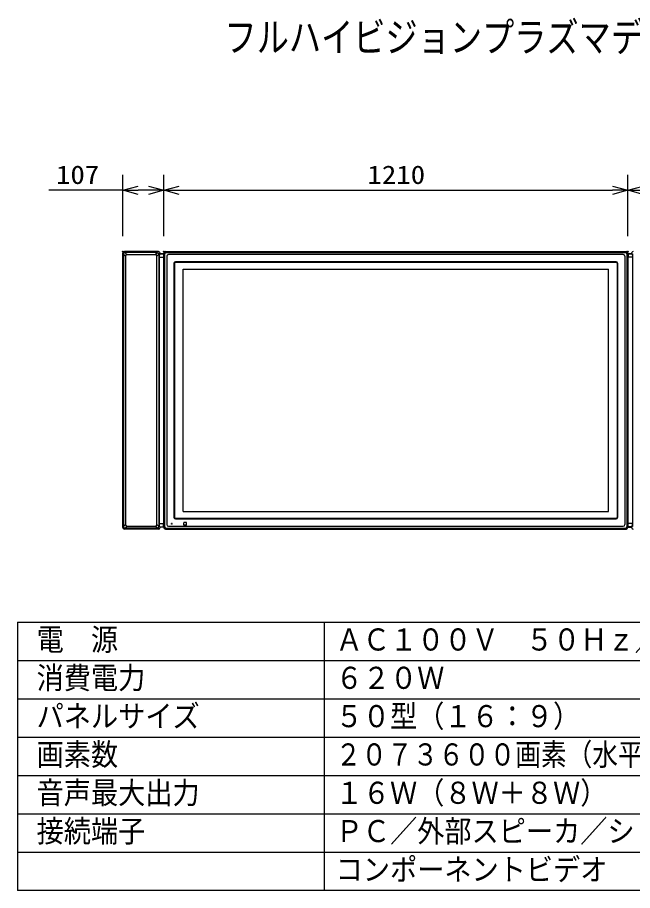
# Model space of a CAD drawing. Units: millimetres, scale not verified. Extents: x -63 to 63, y -57 to 57.
# Drawn here: x -62.5 to 17.7, y -56.5 to 57.4 of the extents above; entities that cross this region are included whole.
import ezdxf
from ezdxf.enums import TextEntityAlignment as Align

# ---------------------------------------------------------------- set-up
doc = ezdxf.new("R2010")
doc.units = ezdxf.units.MM
doc.header["$LTSCALE"] = 0.190236
doc.header["$PDMODE"] = 32
doc.header["$PDSIZE"] = 0.0951
for name, color, linetype in [('0-0_MOJI1', 2, 'Continuous'), ('0-2_GAIKEI', 1, 'Continuous'), ('0-3_WAKU', 7, 'Continuous'), ('0-4_DEFPOINTS', 7, 'Continuous')]:
    doc.layers.add(name, color=color, linetype=linetype)
doc.styles.add('ＭＳ ゴシック', font='')
doc.styles.get('ＭＳ ゴシック').set_extended_font_data('MS Gothic')

# ---------------------------------------------------------------- blocks, each defined once
blk = doc.blocks.new('_OPEN30')
at = {"layer": '0-3_WAKU'}
blk.add_line((0, 0), (-1, 0), dxfattribs=at)
blk.add_lwpolyline([(-1, 0.26795), (0, 0), (-1, -0.26795)], dxfattribs=at)

msp = doc.modelspace()

# ---------------------------------------------------------------- linework, layer by layer
at = {"layer": '0-2_GAIKEI', "color": 3}
for p, q in [((-43.4084, 28.855), (-43.4084, 36.855)), ((17.0973, 28.855), (17.0973, 36.855)), ((-41.4084, 34.855), (15.0973, 34.855))]:
    msp.add_line(p, q, dxfattribs=at)
at = {"layer": '0-2_GAIKEI', "color": 7}
for p, q in [((-48.7545, 26.6499), (-48.7546, 26.6499)), ((-48.7545, -9.1434), (-48.7545, 26.6499)), ((-44.1095, 26.8568), (-48.5547, 26.8537)), ((-44.0107, 26.5845), (-44.0107, -9.0102)), ((-43.9735, 26.5845), (-43.9735, 26.5545)), ((-43.9094, 26.657), (-43.9093, 26.657)), ((-43.9094, 26.6568), (-43.9094, 26.5845)), ((-43.9093, 26.657), (-43.9093, 26.657)), ((-43.4531, 26.5845), (-43.4215, 26.5845)), ((-43.4215, 26.5845), (-43.4084, 26.1345)), ((-43.4084, -9.1448), (-43.4084, 26.6552)), ((-43.2084, 26.8552), (16.8973, 26.8552)), ((17.0973, 26.6552), (17.0973, -9.1448)), ((17.1104, 26.5845), (17.0973, 26.1345)), ((17.142, 26.5845), (17.1104, 26.5845)), ((17.142, 26.5845), (17.1603, 26.5845)), ((17.1603, 26.5845), (17.6996, 26.5845)), ((17.5983, 26.657), (17.5982, 26.657)), ((17.5982, 26.657), (17.5982, 26.657)), ((17.5983, 26.6568), (17.5983, 26.5845)), ((17.6624, 26.5845), (17.6624, 26.5545)), ((17.6996, 26.5845), (17.6996, -9.0102)), ((-43.4084, 26.1345), (-43.4084, -8.6242)), ((17.0973, 26.1345), (17.0973, -8.6242)), ((-43.9735, -9.0742), (-43.9735, -9.0442)), ((-43.4714, -9.0742), (-43.9735, -9.0742)), ((-43.9094, -9.1465), (-43.9094, -9.0742)), ((-43.4531, -9.0742), (-43.4714, -9.0742)), ((-43.4531, -9.0742), (-43.4215, -9.0742)), ((-43.4215, -9.0742), (-43.4084, -8.6242)), ((17.1104, -9.0742), (17.0973, -8.6242)), ((17.142, -9.0742), (17.1104, -9.0742)), ((17.5983, -9.1465), (17.5983, -9.0742)), ((17.6624, -9.0742), (17.6624, -9.0442)), ((-48.7545, -9.1396), (-48.7546, -9.1396)), ((-44.1095, -9.3465), (-48.5547, -9.3434)), ((-43.9094, -9.1467), (-43.9093, -9.1467)), ((-43.9093, -9.1467), (-43.9093, -9.1467)), ((-43.2084, -9.3448), (16.8973, -9.3448)), ((17.5982, -9.1467), (17.5982, -9.1467)), ((17.5983, -9.1467), (17.5982, -9.1467))]:
    msp.add_line(p, q, dxfattribs=at)
at = {"layer": '0-2_GAIKEI'}
for p, q in [((-48.6722, 26.5223), (-48.6722, -9.012)), ((-48.6721, 26.5214), (-48.4385, 26.2868)), ((-48.2385, 26.4867), (-48.4748, 26.7223)), ((-44.2457, 26.7204), (-48.4721, 26.7223)), ((-48.4119, 26.2601), (-48.4119, -8.7498)), ((-48.2119, 26.4601), (-44.5062, 26.4601)), ((-44.2455, 26.7204), (-44.4794, 26.4867)), ((-44.3062, -8.7498), (-44.3062, 26.2601)), ((-44.0458, 26.5206), (-44.2795, 26.2867)), ((-44.0458, 26.5204), (-44.0458, -9.01)), ((-43.9909, 26.5545), (-44.0033, 26.1267)), ((-43.9909, 26.5545), (-43.454, 26.5545)), ((-43.454, 26.5545), (-43.4415, 26.1268)), ((-43.3023, 26.5491), (-43.3023, -9.0387)), ((-43.1023, 26.7491), (16.7912, 26.7491)), ((-43.0234, 26.2702), (-43.0234, -8.7598)), ((16.5123, 26.4702), (-42.8234, 26.4702)), ((16.7123, 26.2702), (16.7123, -8.7598)), ((16.9912, 26.5491), (16.9912, -9.0387)), ((17.1429, 26.5545), (17.1304, 26.1268)), ((17.6798, 26.5545), (17.1429, 26.5545)), ((17.6798, 26.5545), (17.6922, 26.1267)), ((-44.0033, 26.1267), (-44.0033, -8.6164)), ((-44.0033, 26.1267), (-43.4415, 26.1267)), ((-42.0884, 25.3552), (-42.0884, -7.8448)), ((-42.0147, 25.3552), (-42.0147, -7.8448)), ((-42.0084, 25.3552), (-42.0084, -7.8448)), ((15.5973, 25.5352), (-41.9084, 25.5352)), ((15.5973, 25.4615), (-41.9084, 25.4615)), ((15.5973, 25.4552), (-41.9084, 25.4552)), ((15.6973, 25.3552), (15.6973, -7.8448)), ((15.7036, 25.3552), (15.7036, -7.8448)), ((15.7773, 25.3552), (15.7773, -7.8448)), ((17.6922, 26.1267), (17.1304, 26.1267)), ((17.6922, 26.1267), (17.6922, -8.6164)), ((-40.9084, 24.5552), (14.5973, 24.5552)), ((-40.9084, -7.0448), (-40.9084, 24.5552)), ((14.5973, -7.0448), (14.5973, 24.5552)), ((15.5973, -7.9448), (-41.9084, -7.9448)), ((-41.9084, -7.9511), (15.5973, -7.9511)), ((-40.9084, -7.0448), (14.5973, -7.0448)), ((-48.6721, -9.011), (-48.4385, -8.7764)), ((-48.2385, -8.9763), (-48.4748, -9.212)), ((-48.2119, -8.9498), (-44.5062, -8.9498)), ((-44.2455, -9.21), (-44.4794, -8.9763)), ((-44.0458, -9.0103), (-44.2795, -8.7763)), ((-44.0033, -8.6164), (-43.4415, -8.6164)), ((-43.9909, -9.0442), (-44.0033, -8.6164)), ((-43.9909, -9.0442), (-43.454, -9.0442)), ((-43.454, -9.0442), (-43.4415, -8.6164)), ((-42.8234, -8.9598), (16.5123, -8.9598)), ((-42.3184, -8.6298), (-42.3984, -8.6298)), ((-42.3984, -8.7098), (-42.3984, -8.6298)), ((-42.3184, -8.7098), (-42.3984, -8.7098)), ((-42.3184, -8.7098), (-42.3184, -8.6298)), ((-41.9084, -8.0248), (15.5973, -8.0248)), ((-40.8184, -8.8198), (-40.8184, -8.5198)), ((-40.4934, -8.4948), (-40.7934, -8.4948)), ((-40.4934, -8.8448), (-40.7934, -8.8448)), ((-40.4684, -8.8198), (-40.4684, -8.5198)), ((17.6922, -8.6164), (17.1304, -8.6164)), ((17.1429, -9.0442), (17.1304, -8.6164)), ((17.6798, -9.0442), (17.1429, -9.0442)), ((17.6798, -9.0442), (17.6922, -8.6164)), ((-44.2457, -9.21), (-48.4721, -9.212)), ((-43.1023, -9.2387), (16.7912, -9.2387))]:
    msp.add_line(p, q, dxfattribs=at)
for points in [[(-48.7442, 26.6296), (-48.7451, 26.6315), (-48.746, 26.6333), (-48.747, 26.6352), (-48.7479, 26.637), (-48.7489, 26.6388), (-48.7498, 26.6407), (-48.7508, 26.6425), (-48.7517, 26.6444), (-48.7526, 26.6462), (-48.7536, 26.6481), (-48.7545, 26.6499)], [(-48.7074, 26.5577), (-48.7083, 26.5595), (-48.7093, 26.5614), (-48.7102, 26.5632), (-48.7111, 26.565), (-48.7121, 26.5669), (-48.713, 26.5687), (-48.714, 26.5706), (-48.7149, 26.5724), (-48.7159, 26.5743), (-48.7168, 26.5761), (-48.7177, 26.578), (-48.7187, 26.5798), (-48.7196, 26.5816), (-48.7206, 26.5835), (-48.7215, 26.5853), (-48.7225, 26.5872), (-48.7234, 26.589), (-48.7244, 26.5909), (-48.7253, 26.5927), (-48.7262, 26.5946), (-48.7272, 26.5964), (-48.7281, 26.5983), (-48.7291, 26.6001), (-48.73, 26.6019), (-48.731, 26.6038), (-48.7319, 26.6056), (-48.7328, 26.6075), (-48.7338, 26.6093), (-48.7347, 26.6112), (-48.7357, 26.613), (-48.7366, 26.6149), (-48.7376, 26.6167), (-48.7385, 26.6185), (-48.7394, 26.6204), (-48.7404, 26.6222), (-48.7413, 26.6241), (-48.7423, 26.6259), (-48.7432, 26.6278), (-48.7442, 26.6296)], [(-48.5522, 26.8537), (-48.5513, 26.8518), (-48.5504, 26.8499), (-48.5495, 26.848), (-48.5486, 26.846), (-48.5477, 26.8441), (-48.5468, 26.8422), (-48.546, 26.8402), (-48.5451, 26.8383), (-48.5442, 26.8364), (-48.5433, 26.8345), (-48.5424, 26.8325), (-48.5415, 26.8306), (-48.5406, 26.8287), (-48.5397, 26.8268), (-48.5388, 26.8248), (-48.538, 26.8229), (-48.5371, 26.821), (-48.5362, 26.819), (-48.5353, 26.8171), (-48.5344, 26.8152), (-48.5335, 26.8133), (-48.5326, 26.8113), (-48.5317, 26.8094), (-48.5309, 26.8075), (-48.53, 26.8056), (-48.5291, 26.8036), (-48.5282, 26.8017), (-48.5273, 26.7998), (-48.5264, 26.7978), (-48.5255, 26.7959), (-48.5246, 26.794), (-48.5237, 26.7921), (-48.5229, 26.7901), (-48.522, 26.7882), (-48.5211, 26.7863), (-48.5202, 26.7843), (-48.5193, 26.7824), (-48.5184, 26.7805), (-48.5175, 26.7786)], [(-48.5175, 26.7786), (-48.5167, 26.7766), (-48.5158, 26.7747), (-48.5149, 26.7728), (-48.514, 26.7708), (-48.5131, 26.7689), (-48.5122, 26.767), (-48.5113, 26.7651), (-48.5104, 26.7631), (-48.5096, 26.7612), (-48.5087, 26.7593), (-48.5078, 26.7573)], [(-48.7074, -9.0473), (-48.7083, -9.0491), (-48.7093, -9.051), (-48.7102, -9.0528), (-48.7111, -9.0547), (-48.7121, -9.0565), (-48.713, -9.0584), (-48.714, -9.0602), (-48.7149, -9.0621), (-48.7159, -9.0639), (-48.7168, -9.0657), (-48.7177, -9.0676), (-48.7187, -9.0694), (-48.7196, -9.0713), (-48.7206, -9.0731), (-48.7215, -9.075), (-48.7225, -9.0768), (-48.7234, -9.0787), (-48.7244, -9.0805), (-48.7253, -9.0824), (-48.7262, -9.0842), (-48.7272, -9.086), (-48.7281, -9.0879), (-48.7291, -9.0897), (-48.73, -9.0916), (-48.731, -9.0934), (-48.7319, -9.0953), (-48.7328, -9.0971), (-48.7338, -9.099), (-48.7347, -9.1008), (-48.7357, -9.1026), (-48.7366, -9.1045), (-48.7376, -9.1063), (-48.7385, -9.1082), (-48.7394, -9.11), (-48.7404, -9.1119), (-48.7413, -9.1137), (-48.7423, -9.1156), (-48.7432, -9.1174), (-48.7442, -9.1193)], [(-48.7442, -9.1193), (-48.7451, -9.1211), (-48.746, -9.1229), (-48.747, -9.1248), (-48.7479, -9.1266), (-48.7489, -9.1285), (-48.7498, -9.1303), (-48.7508, -9.1322), (-48.7517, -9.134), (-48.7526, -9.1359), (-48.7536, -9.1377), (-48.7545, -9.1396)], [(-48.5522, -9.3434), (-48.5513, -9.3414), (-48.5504, -9.3395), (-48.5495, -9.3376), (-48.5486, -9.3357), (-48.5477, -9.3337), (-48.5468, -9.3318), (-48.546, -9.3299), (-48.5451, -9.328), (-48.5442, -9.326), (-48.5433, -9.3241), (-48.5424, -9.3222), (-48.5415, -9.3202), (-48.5406, -9.3183), (-48.5397, -9.3164), (-48.5388, -9.3145), (-48.538, -9.3125), (-48.5371, -9.3106), (-48.5362, -9.3087), (-48.5353, -9.3068), (-48.5344, -9.3048), (-48.5335, -9.3029), (-48.5326, -9.301), (-48.5317, -9.299), (-48.5309, -9.2971), (-48.53, -9.2952), (-48.5291, -9.2933), (-48.5282, -9.2913), (-48.5273, -9.2894), (-48.5264, -9.2875), (-48.5255, -9.2855), (-48.5246, -9.2836), (-48.5237, -9.2817), (-48.5229, -9.2798), (-48.522, -9.2778), (-48.5211, -9.2759), (-48.5202, -9.274), (-48.5193, -9.272), (-48.5184, -9.2701), (-48.5175, -9.2682)], [(-48.5175, -9.2682), (-48.5167, -9.2663), (-48.5158, -9.2643), (-48.5149, -9.2624), (-48.514, -9.2605), (-48.5131, -9.2585), (-48.5122, -9.2566), (-48.5113, -9.2547), (-48.5104, -9.2528), (-48.5096, -9.2508), (-48.5087, -9.2489), (-48.5078, -9.247)]]:
    msp.add_lwpolyline(points, dxfattribs=at)
at = {"layer": '0-2_GAIKEI', "color": 7}
for points in [[(-48.5535, 26.854), (-48.5535, 26.854), (-48.5535, 26.854), (-48.5535, 26.854), (-48.5534, 26.854), (-48.5534, 26.854), (-48.5534, 26.854), (-48.5533, 26.854), (-48.5533, 26.854), (-48.5533, 26.854), (-48.5533, 26.854), (-48.5532, 26.854), (-48.5532, 26.854), (-48.5532, 26.854), (-48.5532, 26.854), (-48.5531, 26.854), (-48.5531, 26.854), (-48.5531, 26.854), (-48.553, 26.854), (-48.553, 26.854), (-48.553, 26.854), (-48.553, 26.854), (-48.5529, 26.854), (-48.5529, 26.854), (-48.5529, 26.8539), (-48.5529, 26.8539), (-48.5528, 26.8539), (-48.5528, 26.8539), (-48.5528, 26.8539), (-48.5527, 26.8539), (-48.5527, 26.8539), (-48.5527, 26.8539), (-48.5527, 26.8539), (-48.5526, 26.8539), (-48.5526, 26.8539), (-48.5526, 26.8539), (-48.5526, 26.8539), (-48.5525, 26.8539), (-48.5525, 26.8538), (-48.5525, 26.8538)], [(-48.5525, 26.8538), (-48.5524, 26.8538), (-48.5524, 26.8538), (-48.5524, 26.8538), (-48.5524, 26.8538), (-48.5523, 26.8538), (-48.5523, 26.8538), (-48.5523, 26.8538), (-48.5523, 26.8538), (-48.5522, 26.8538), (-48.5522, 26.8537), (-48.5522, 26.8537)], [(-43.4531, 26.5845), (-43.4714, 26.5845), (-44.0107, 26.5845)], [(17.142, -9.0742), (17.1603, -9.0742), (17.6624, -9.0742)], [(-48.5535, -9.3437), (-48.5535, -9.3437), (-48.5535, -9.3437), (-48.5535, -9.3437), (-48.5534, -9.3437), (-48.5534, -9.3436), (-48.5534, -9.3436), (-48.5533, -9.3436), (-48.5533, -9.3436), (-48.5533, -9.3436), (-48.5533, -9.3436), (-48.5532, -9.3436), (-48.5532, -9.3436), (-48.5532, -9.3436), (-48.5532, -9.3436), (-48.5531, -9.3436), (-48.5531, -9.3436), (-48.5531, -9.3436), (-48.553, -9.3436), (-48.553, -9.3436), (-48.553, -9.3436), (-48.553, -9.3436), (-48.5529, -9.3436), (-48.5529, -9.3436), (-48.5529, -9.3436), (-48.5529, -9.3436), (-48.5528, -9.3436), (-48.5528, -9.3436), (-48.5528, -9.3436), (-48.5527, -9.3436), (-48.5527, -9.3435), (-48.5527, -9.3435), (-48.5527, -9.3435), (-48.5526, -9.3435), (-48.5526, -9.3435), (-48.5526, -9.3435), (-48.5526, -9.3435), (-48.5525, -9.3435), (-48.5525, -9.3435), (-48.5525, -9.3435)], [(-48.5525, -9.3435), (-48.5524, -9.3435), (-48.5524, -9.3435), (-48.5524, -9.3434), (-48.5524, -9.3434), (-48.5523, -9.3434), (-48.5523, -9.3434), (-48.5523, -9.3434), (-48.5523, -9.3434), (-48.5522, -9.3434), (-48.5522, -9.3434), (-48.5522, -9.3434)]]:
    msp.add_lwpolyline(points, dxfattribs=at)
for centre, start, end in [((-48.5545, 26.6537), 90.03983, 180), ((-44.1094, 26.6568), 0, 90.03983), ((-43.2084, 26.6552), 90, 180), ((-43.2084, 26.6552), 90, 180), ((16.8973, 26.6552), 0, 90), ((16.8973, 26.6552), 0, 90), ((17.7983, 26.6568), 89.96017, 180), ((-48.5545, -9.1434), 180, 269.96017), ((-44.1094, -9.1465), 269.96017, 0), ((-43.2084, -9.1448), 180, 270), ((-43.2084, -9.1448), 180, 270), ((16.8973, -9.1448), 270, 0), ((16.8973, -9.1448), 270, 0), ((17.7983, -9.1465), 180, 270.03983)]:
    msp.add_arc(centre, 0.2, start, end, dxfattribs=at)
at = {"layer": '0-2_GAIKEI'}
for centre, radius, start, end in [((-48.4722, 26.5223), 0.2, 89.97396, 180), ((-48.2119, 26.2601), 0.2, 90, 180), ((-44.5062, 26.2601), 0.2, 0, 90), ((-44.2458, 26.5204), 0.2, 0, 89.97396), ((-43.1023, 26.5491), 0.2, 90, 180), ((-42.8234, 26.2702), 0.2, 90, 180), ((16.5123, 26.2702), 0.2, 0, 90), ((16.7912, 26.5491), 0.2, 0, 90), ((-41.9084, 25.3552), 0.18, 90, 180), ((-41.9084, 25.3552), 0.1063, 90, 180), ((-41.9084, 25.3552), 0.1, 90, 180), ((15.5973, 25.3552), 0.18, 0, 90), ((15.5973, 25.3552), 0.1063, 0, 90), ((15.5973, 25.3552), 0.1, 0, 90), ((-41.9084, -7.8448), 0.18, 180, 270), ((-41.9084, -7.8448), 0.1063, 180, 270), ((-41.9084, -7.8448), 0.1, 180, 270), ((15.5973, -7.8448), 0.1063, 270, 0), ((15.5973, -7.8448), 0.18, 270, 0), ((15.5973, -7.8448), 0.1, 270, 0), ((-48.4722, -9.012), 0.2, 180, 270.02604), ((-48.2119, -8.7498), 0.2, 180, 270), ((-44.5062, -8.7498), 0.2, 270, 0), ((-44.2458, -9.01), 0.2, 270.02604, 0), ((-43.1023, -9.0387), 0.2, 180, 270), ((-42.8234, -8.7598), 0.2, 180, 270), ((-40.7934, -8.5198), 0.025, 90, 180), ((-40.7934, -8.8198), 0.025, 180, 270), ((-40.4934, -8.5198), 0.025, 0, 90), ((-40.4934, -8.8198), 0.025, 270, 0), ((16.5123, -8.7598), 0.2, 270, 0), ((16.7912, -9.0387), 0.2, 270, 0)]:
    msp.add_arc(centre, radius, start, end, dxfattribs=at)
at = {"layer": '0-3_WAKU', "color": 3}
for p, q in [((-48.7545, 28.855), (-48.7545, 36.855)), ((-43.4028, 28.855), (-43.4028, 36.855)), ((17.0917, 28.855), (17.0917, 36.855)), ((-48.7545, 34.855), (-58.4212, 34.855)), ((-45.4028, 34.855), (-46.7545, 34.855))]:
    msp.add_line(p, q, dxfattribs=at)
at = {"layer": '0-3_WAKU', "color": 4}
for p, q in [((-62.5001, -21.5), (62.5001, -21.5)), ((-62.5001, -21.5), (-62.5001, -56.5001)), ((-22.5, -21.5), (-22.5, -56.5001)), ((62.5001, -56.5001), (-62.5001, -56.5001))]:
    msp.add_line(p, q, dxfattribs=at)
at = {"layer": '0-3_WAKU', "color": 1}
for p, q in [((-62.5001, -26.5), (62.5001, -26.5)), ((-62.5001, -31.5001), (62.5001, -31.5001)), ((-62.5001, -36.5001), (62.5001, -36.5001)), ((-62.5001, -41.5001), (62.5001, -41.5001)), ((-62.5001, -46.5001), (62.5001, -46.5001)), ((-62.5001, -51.5001), (62.5001, -51.5001))]:
    msp.add_line(p, q, dxfattribs=at)
at = {"layer": '0-3_WAKU'}
for p in [(17.0973, 34.855), (-43.4084, 26.855), (17.0973, 26.855)]:
    msp.add_point(p, dxfattribs=at)
at = {"layer": '0-4_DEFPOINTS'}
for p in [(-48.7545, 34.855), (-48.7545, 26.855), (-43.4028, 26.855), (17.0917, 26.855)]:
    msp.add_point(p, dxfattribs=at)

# ---------------------------------------------------------------- block references
at = {"layer": '0-2_GAIKEI', "xscale": 2, "yscale": 2, "rotation": 180}
msp.add_blockref('_OPEN30', (-43.4084, 34.855), dxfattribs=at)
at = {"layer": '0-2_GAIKEI', "xscale": 2, "yscale": 2}
msp.add_blockref('_OPEN30', (17.0973, 34.855), dxfattribs=at)
at = {"layer": '0-3_WAKU', "xscale": 2, "yscale": 2, "rotation": 180}
for p in [(-48.7545, 34.855), (17.0917, 34.855)]:
    msp.add_blockref('_OPEN30', p, dxfattribs=at)
at = {"layer": '0-3_WAKU', "xscale": 2, "yscale": 2}
msp.add_blockref('_OPEN30', (-43.4028, 34.855), dxfattribs=at)

# ---------------------------------------------------------------- texts
at = {"layer": '0-0_MOJI1', "style": 'ＭＳ ゴシック'}
for s, height, width, p in [('フルハイビジョンプラズマディスプレイ（ＳＰ付）', 3.848, 0.8, (-35.5001, 51.7599)), ('電  源', 2.887, 0.9, (-60.0001, -26.0552)), ('ＡＣ１００Ｖ\u3000５０Ｈｚ／６０Ｈｚ', 2.887, 0.9, (-21, -26.0552)), ('消費電力', 2.887, 0.9, (-60.0001, -31.0552)), ('６２０Ｗ', 2.887, 0.9, (-21, -31.0552)), ('パネルサイズ', 2.887, 0.9, (-60.0001, -36.0552)), ('５０型（１６：９）', 2.887, 0.9, (-21, -36.0552)), ('画素数', 2.887, 0.9, (-60.0001, -41.0552)), ('２０７３６００画素（水平１９２０×垂直１０８０）', 2.887, 0.85, (-21, -41.0552)), ('音声最大出力', 2.887, 0.9, (-60.0001, -46.0552)), ('１６Ｗ（８Ｗ＋８Ｗ）', 2.887, 0.9, (-21, -46.0552)), ('接続端子', 2.887, 0.9, (-60.0001, -51.0552)), ('ＰＣ／外部スピーカ／シリアル／ＤＶＩ', 2.887, 0.9, (-21, -51.0552)), ('コンポーネントビデオ', 2.887, 0.9, (-21, -56.0552))]:
    msp.add_text(s, height=height, dxfattribs=dict(at, width=width)).set_placement(p, align=Align.BOTTOM_LEFT)
at = {"layer": '0-2_GAIKEI', "color": 3, "style": 'ＭＳ ゴシック', "width": 1.15}
msp.add_text('1210', height=2.406, dxfattribs=at).set_placement((-16.8629, 34.9646), align=Align.BOTTOM_LEFT)
at = {"layer": '0-3_WAKU', "color": 3, "style": 'ＭＳ ゴシック', "width": 1.15}
msp.add_text('107', height=2.406, dxfattribs=at).set_placement((-57.475, 34.9646), align=Align.BOTTOM_LEFT)

doc.saveas('drawing.dxf')
